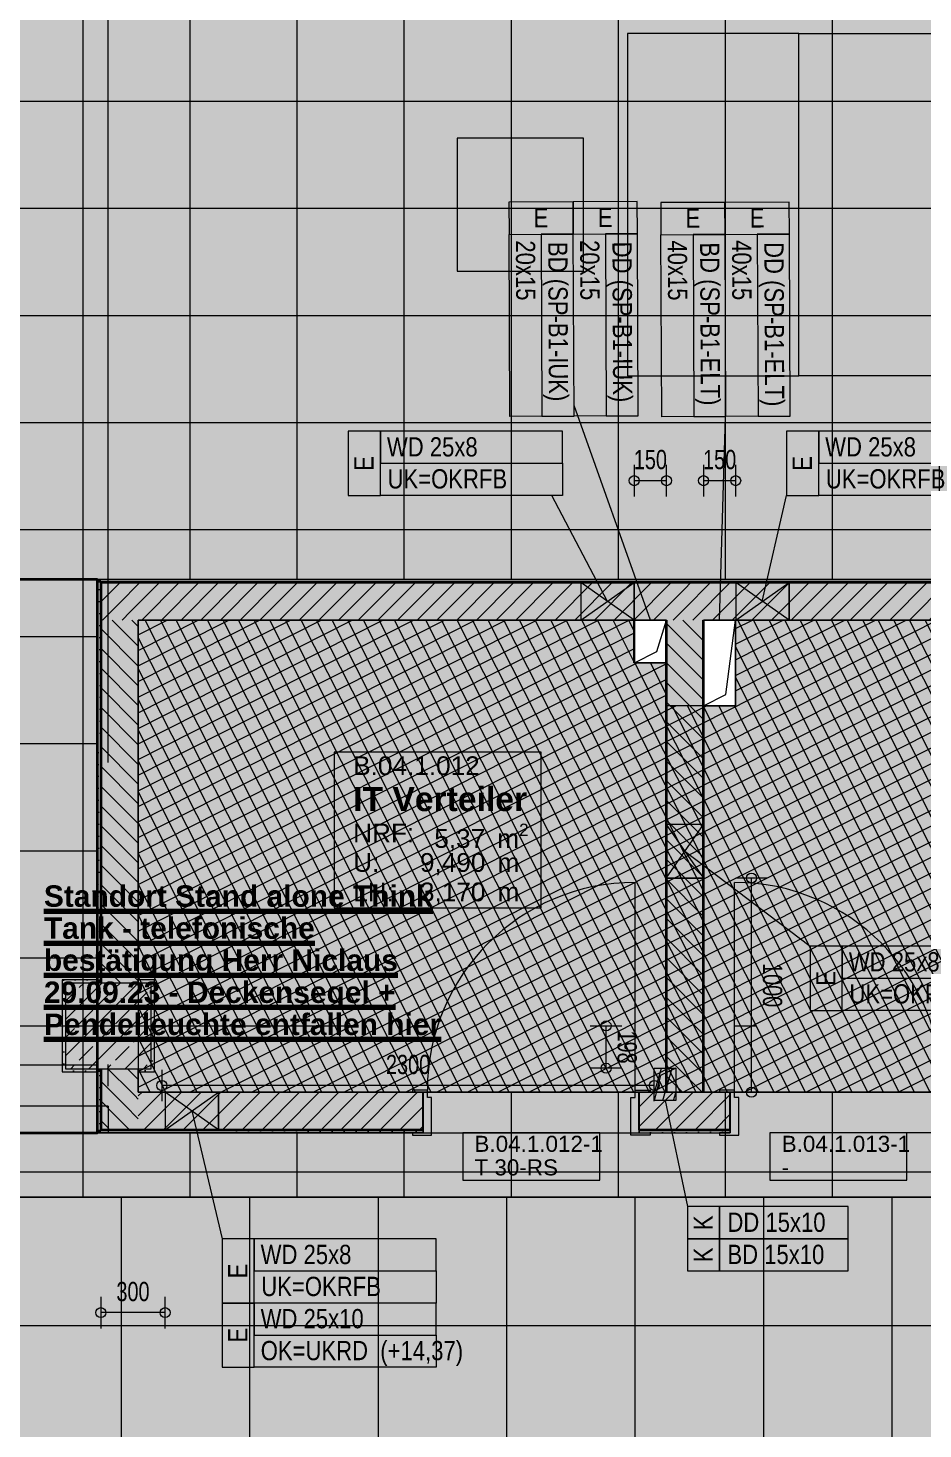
# Model space of a CAD drawing. Header units: metres. Extents: x -22.4 to 53.1, y 133.6 to 157.9.
# Drawn here: x 8.79 to 12.97, y 144.22 to 150.76 of the extents above; entities that cross this region are included whole.
import ezdxf

# ---------------------------------------------------------------- set-up
doc = ezdxf.new("R2010")
doc.units = ezdxf.units.M
doc.header["$MEASUREMENT"] = 0
for name, pattern in [('Strichlinie', [0.004, 0.003, -0.001]), ('Strichlinie-über-Schnitt', [0.0023, 0.0008, -0.0015]), ('Strichpunktlinie', [0.006703, 0.003528, -0.001764, 0, -0.001411])]:
    doc.linetypes.add(name, pattern=pattern)
for name, color, linetype in [('00  Raster', 7, 'Continuous'), ('10  Stützen', 7, 'Continuous'), ('10  Stützen_Schnittschraffur', 7, 'Continuous'), ('10  Wand Massiv', 7, 'Continuous'), ('10  Wand Massiv_Schnittschraffur', 7, 'Continuous'), ('10  Wand Massiv_Tür', 7, 'Continuous'), ('20  Boden Aufbauten', 7, 'Continuous'), ('20  Boden Aufbauten_Deckschraffur', 7, 'Continuous'), ('20  Dach Aufbauten', 7, 'Continuous'), ('20  Wand Leichtbau', 7, 'Continuous'), ('50  NUF - Raumstempel', 7, 'Continuous'), ('70  Schnittlinien', 7, 'Continuous'), ('BAE-SUD-Bem', 7, 'Continuous'), ('BAE-SUD-DD', 7, 'Continuous'), ('BAE-SUD-DD-Kernbohrzone', 7, 'Continuous'), ('BAE-SUD-Text', 7, 'Continuous'), ('EPS-SUD-BD', 7, 'Continuous'), ('EPS-SUD-DD', 7, 'Continuous'), ('EPS-SUD-Text', 7, 'Continuous'), ('EPS-SUD-WD', 7, 'Continuous'), ('Neubau_10  Treppen + Rampen', 7, 'Continuous'), ('Neubau_20  Boden Aufbauten', 7, 'Continuous'), ('Neubau_20  Boden Aufbauten_Deckschraffur', 7, 'Continuous'), ('Neubau_20  Bodenschott', 7, 'Continuous'), ('Neubau_20  Bodenschott_Deckschraffur', 7, 'Continuous'), ('Neubau_20  Möbel', 7, 'Continuous')]:
    doc.layers.add(name, color=color, linetype=linetype)
doc.styles.add('ERSTELLTER_STIL_1', font='')
doc.styles.add('ERSTELLTER_STIL_2', font='')
doc.styles.add('ERSTELLTER_STIL_3', font='')
doc.styles.get('ERSTELLTER_STIL_1').set_extended_font_data('Arial')
doc.styles.get('ERSTELLTER_STIL_2').set_extended_font_data('Arial Narrow')
doc.styles.get('ERSTELLTER_STIL_3').set_extended_font_data('Arial', bold=True)
pattern_1 = [(26.86749, (-110.107942, 75.264664), (-0.0112982155, 0.0223013526), [0, -0.025])]
pattern_2 = [(315, (-110.10794, 75.264664), (0.04596194, 0.04596194), [])]
pattern_3 = [(45, (-110.10794, 75.264664), (-0.04596194, 0.04596194), [])]
pattern_4 = [(225, (-110.10794, 75.264664), (-0.04596194, 0.04596194), [])]

msp = doc.modelspace()

# ---------------------------------------------------------------- hatches: boundary and pattern name
at = {"layer": '10  Stützen_Schnittschraffur', "linetype": 'Continuous', "lineweight": 0, "true_color": 0xffffff}
for points in [[(8.9534, 146.3199), (8.9534, 145.8899), (9.1184, 145.8899), (9.1184, 145.9049), (8.9684, 145.9049), (8.9684, 146.3049), (9.1184, 146.3049), (9.1184, 146.3199)], [(8.9684, 145.9049), (9.3684, 145.9049), (9.3684, 146.3049), (8.9684, 146.3049)], [(9.1184, 146.3199), (9.1184, 146.3049), (9.1334, 146.3049), (9.1334, 146.3199)], [(9.3834, 146.3199), (9.3084, 146.3199), (9.3084, 146.3049), (9.3684, 146.3049), (9.3684, 145.9049), (9.3084, 145.9049), (9.3084, 145.8899), (9.3834, 145.8899)], [(9.1334, 145.9049), (9.1184, 145.9049), (9.1184, 145.8899), (9.1334, 145.8899)]]:
    msp.add_hatch(color=7, dxfattribs=at).paths.add_polyline_path(points)
at = {"layer": '10  Stützen_Schnittschraffur', "linetype": 'Continuous', "lineweight": 13, "true_color": 0x000100}
h = msp.add_hatch(dxfattribs=at)
h.set_pattern_fill('Gips_0001', color=98, style=0, pattern_type=2)
h.set_pattern_definition(pattern_1)
h.paths.add_polyline_path([(8.9534, 146.3199), (8.9534, 145.8899), (9.1184, 145.8899), (9.1184, 145.9049), (8.9684, 145.9049), (8.9684, 146.3049), (9.1184, 146.3049), (9.1184, 146.3199)])
h = msp.add_hatch(dxfattribs=at)
h.set_pattern_fill('Beton__Stahlbeton_0001', color=98, style=0, pattern_type=2)
h.set_pattern_definition([(225, (8.96843, 146.30491), (-0.084853, 0.084853), []), (225, (8.926, 146.34733), (-0.084853, 0.084853), [0.09, -0.03])])
h.paths.add_polyline_path([(8.9684, 145.9049), (9.3684, 145.9049), (9.3684, 146.3049), (8.9684, 146.3049)])
h = msp.add_hatch(dxfattribs=at)
h.set_pattern_fill('Gips_0001', color=98, style=0, pattern_type=2)
h.set_pattern_definition(pattern_1)
h.paths.add_polyline_path([(9.1184, 146.3199), (9.1184, 146.3049), (9.1334, 146.3049), (9.1334, 146.3199)])
h = msp.add_hatch(dxfattribs=at)
h.set_pattern_fill('Gips_0001', color=98, style=0, pattern_type=2)
h.set_pattern_definition(pattern_1)
h.paths.add_polyline_path([(9.3834, 146.3199), (9.3084, 146.3199), (9.3084, 146.3049), (9.3684, 146.3049), (9.3684, 145.9049), (9.3084, 145.9049), (9.3084, 145.8899), (9.3834, 145.8899)])
h = msp.add_hatch(dxfattribs=at)
h.set_pattern_fill('Gips_0001', color=98, style=0, pattern_type=2)
h.set_pattern_definition(pattern_1)
h.paths.add_polyline_path([(9.1334, 145.9049), (9.1184, 145.9049), (9.1184, 145.8899), (9.1334, 145.8899)])
at = {"layer": '10  Wand Massiv_Schnittschraffur', "linetype": 'Continuous', "lineweight": 0, "true_color": 0xffffff}
for points in [[(9.1334, 148.1749), (9.1184, 148.1899), (9.1184, 148.1749)], [(9.1334, 148.1899), (9.1184, 148.1899), (9.1334, 148.1749)], [(11.8609, 148.1899), (9.1334, 148.1899), (9.1334, 148.1749), (11.8609, 148.1749)], [(14.6034, 148.1899), (11.8609, 148.1899), (11.8609, 148.1749), (14.6034, 148.1749)], [(9.1334, 148.1749), (9.1184, 148.1749), (9.1184, 146.3199), (9.1334, 146.3199)], [(9.3084, 147.9999), (9.1334, 148.1749), (9.1334, 147.9999)], [(9.3084, 148.1749), (9.1334, 148.1749), (9.3084, 147.9999)], [(9.3084, 147.9999), (11.8609, 147.9999), (11.8609, 148.1749), (9.3084, 148.1749)], [(11.8609, 148.1749), (11.8609, 147.9999), (14.4284, 147.9999), (14.4284, 148.1749)], [(9.1334, 147.9999), (9.1334, 146.3049), (9.3084, 146.3049), (9.3084, 147.9999)], [(11.9484, 145.7949), (11.9484, 147.9999), (11.7734, 147.9999), (11.7734, 145.7949)], [(9.3084, 145.7949), (9.3084, 145.9049), (9.1334, 145.9049), (9.1334, 145.7949)], [(9.1184, 145.8899), (9.1184, 145.6199), (9.1334, 145.6199), (9.1334, 145.8899)], [(9.3084, 145.7949), (9.1334, 145.6199), (9.3084, 145.6199)], [(9.1334, 145.7949), (9.1334, 145.6199), (9.3084, 145.7949)], [(9.3084, 145.7949), (9.3084, 145.6199), (10.6384, 145.6199), (10.6384, 145.7949)], [(10.6784, 145.5949), (10.6784, 145.7699), (10.6584, 145.7699), (10.6584, 145.8049), (10.5884, 145.8049), (10.5884, 145.7949), (10.6384, 145.7949), (10.6384, 145.6049), (10.5884, 145.6049), (10.5884, 145.5949)], [(11.6084, 145.5949), (11.6984, 145.5949), (11.6984, 145.6049), (11.6484, 145.6049), (11.6484, 145.7949), (11.6984, 145.7949), (11.6984, 145.8049), (11.6284, 145.8049), (11.6284, 145.7699), (11.6084, 145.7699)], [(11.6484, 145.7949), (11.6484, 145.6199), (11.8609, 145.6199), (11.8609, 145.7949)], [(12.0734, 145.7949), (11.8609, 145.7949), (11.8609, 145.6199), (12.0734, 145.6199)], [(12.1134, 145.5949), (12.1134, 145.7699), (12.0934, 145.7699), (12.0934, 145.8049), (12.0234, 145.8049), (12.0234, 145.7949), (12.0734, 145.7949), (12.0734, 145.6049), (12.0234, 145.6049), (12.0234, 145.5949)], [(9.1334, 145.6199), (9.1184, 145.6049), (9.1334, 145.6049)], [(9.1334, 145.6199), (9.1184, 145.6199), (9.1184, 145.6049)], [(10.6384, 145.6199), (9.1334, 145.6199), (9.1334, 145.6049), (10.6384, 145.6049)], [(11.8609, 145.6199), (11.6484, 145.6199), (11.6484, 145.6049), (11.8609, 145.6049)], [(11.8609, 145.6199), (11.8609, 145.6049), (12.0734, 145.6049), (12.0734, 145.6199)]]:
    msp.add_hatch(color=7, dxfattribs=at).paths.add_polyline_path(points)
at = {"layer": '10  Wand Massiv_Schnittschraffur', "linetype": 'Continuous', "lineweight": 13, "true_color": 0x000100}
h = msp.add_hatch(dxfattribs=at)
h.set_pattern_fill('Gips_0001', color=98, style=0, pattern_type=2)
h.set_pattern_definition(pattern_1)
h.paths.add_polyline_path([(9.1334, 148.1749), (9.1184, 148.1899), (9.1184, 148.1749)])
h = msp.add_hatch(dxfattribs=at)
h.set_pattern_fill('Gips_0001', color=98, style=0, pattern_type=2)
h.set_pattern_definition(pattern_1)
h.paths.add_polyline_path([(9.1334, 148.1899), (9.1184, 148.1899), (9.1334, 148.1749)])
h = msp.add_hatch(dxfattribs=at)
h.set_pattern_fill('Gips_0001', color=98, style=0, pattern_type=2)
h.set_pattern_definition(pattern_1)
h.paths.add_polyline_path([(11.8609, 148.1899), (9.1334, 148.1899), (9.1334, 148.1749), (11.8609, 148.1749)])
h = msp.add_hatch(dxfattribs=at)
h.set_pattern_fill('Gips_0001', color=98, style=0, pattern_type=2)
h.set_pattern_definition(pattern_1)
h.paths.add_polyline_path([(14.6034, 148.1899), (11.8609, 148.1899), (11.8609, 148.1749), (14.6034, 148.1749)])
h = msp.add_hatch(dxfattribs=at)
h.set_pattern_fill('Gips_0001', color=98, style=0, pattern_type=2)
h.set_pattern_definition(pattern_1)
h.paths.add_polyline_path([(9.1334, 148.1749), (9.1184, 148.1749), (9.1184, 146.3199), (9.1334, 146.3199)])
h = msp.add_hatch(dxfattribs=at)
h.set_pattern_fill('MW_Kalksandstein_0001', color=98, style=0, pattern_type=2)
h.set_pattern_definition(pattern_4)
h.paths.add_polyline_path([(9.3084, 147.9999), (9.1334, 148.1749), (9.1334, 147.9999)])
h = msp.add_hatch(dxfattribs=at)
h.set_pattern_fill('MW_Kalksandstein_0001', color=98, style=0, pattern_type=2)
h.set_pattern_definition(pattern_4)
h.paths.add_polyline_path([(9.3084, 148.1749), (9.1334, 148.1749), (9.3084, 147.9999)])
h = msp.add_hatch(dxfattribs=at)
h.set_pattern_fill('MW_Kalksandstein_0001', color=98, style=0, pattern_type=2)
h.set_pattern_definition(pattern_4)
h.paths.add_polyline_path([(9.3084, 147.9999), (11.8609, 147.9999), (11.8609, 148.1749), (9.3084, 148.1749)])
h = msp.add_hatch(dxfattribs=at)
h.set_pattern_fill('MW_Kalksandstein_0001', color=98, style=0, pattern_type=2)
h.set_pattern_definition([(225, (-110.10794, 75.264664), (-0.04596194, 0.04596194), [])])
h.paths.add_polyline_path([(11.8609, 148.1749), (11.8609, 147.9999), (14.4284, 147.9999), (14.4284, 148.1749)])
h = msp.add_hatch(dxfattribs=at)
h.set_pattern_fill('MW_Kalksandstein_0001', color=98, style=0, pattern_type=2)
h.set_pattern_definition([(315, (-110.10794, 75.264664), (0.04596194, 0.04596194), [])])
h.paths.add_polyline_path([(9.1334, 147.9999), (9.1334, 146.3049), (9.3084, 146.3049), (9.3084, 147.9999)])
h = msp.add_hatch(dxfattribs=at)
h.set_pattern_fill('MW_Kalksandstein_0001', color=98, style=0, pattern_type=2)
h.set_pattern_definition([(135, (-110.10794, 75.264664), (0.04596194, 0.04596194), [])])
h.paths.add_polyline_path([(11.9484, 145.7949), (11.9484, 147.9999), (11.7734, 147.9999), (11.7734, 145.7949)])
h = msp.add_hatch(dxfattribs=at)
h.set_pattern_fill('MW_Kalksandstein_0001', color=98, style=0, pattern_type=2)
h.set_pattern_definition(pattern_2)
h.paths.add_polyline_path([(9.3084, 145.7949), (9.3084, 145.9049), (9.1334, 145.9049), (9.1334, 145.7949)])
h = msp.add_hatch(dxfattribs=at)
h.set_pattern_fill('Gips_0001', color=98, style=0, pattern_type=2)
h.set_pattern_definition(pattern_1)
h.paths.add_polyline_path([(9.1184, 145.8899), (9.1184, 145.6199), (9.1334, 145.6199), (9.1334, 145.8899)])
h = msp.add_hatch(dxfattribs=at)
h.set_pattern_fill('MW_Kalksandstein_0001', color=98, style=0, pattern_type=2)
h.set_pattern_definition(pattern_2)
h.paths.add_polyline_path([(9.3084, 145.7949), (9.1334, 145.6199), (9.3084, 145.6199)])
h = msp.add_hatch(dxfattribs=at)
h.set_pattern_fill('MW_Kalksandstein_0001', color=98, style=0, pattern_type=2)
h.set_pattern_definition(pattern_2)
h.paths.add_polyline_path([(9.1334, 145.7949), (9.1334, 145.6199), (9.3084, 145.7949)])
h = msp.add_hatch(dxfattribs=at)
h.set_pattern_fill('MW_Kalksandstein_0001', color=98, style=0, pattern_type=2)
h.set_pattern_definition(pattern_3)
h.paths.add_polyline_path([(9.3084, 145.7949), (9.3084, 145.6199), (10.6384, 145.6199), (10.6384, 145.7949)])
h = msp.add_hatch(dxfattribs=at)
h.set_pattern_fill('MW_Kalksandstein_0001', color=98, style=0, pattern_type=2)
h.set_pattern_definition(pattern_3)
h.paths.add_polyline_path([(11.6484, 145.7949), (11.6484, 145.6199), (11.8609, 145.6199), (11.8609, 145.7949)])
h = msp.add_hatch(dxfattribs=at)
h.set_pattern_fill('MW_Kalksandstein_0001', color=98, style=0, pattern_type=2)
h.set_pattern_definition([(45, (-110.10794, 75.264664), (-0.04596194, 0.04596194), [])])
h.paths.add_polyline_path([(12.0734, 145.7949), (11.8609, 145.7949), (11.8609, 145.6199), (12.0734, 145.6199)])
h = msp.add_hatch(dxfattribs=at)
h.set_pattern_fill('Gips_0001', color=98, style=0, pattern_type=2)
h.set_pattern_definition(pattern_1)
h.paths.add_polyline_path([(9.1334, 145.6199), (9.1184, 145.6049), (9.1334, 145.6049)])
h = msp.add_hatch(dxfattribs=at)
h.set_pattern_fill('Gips_0001', color=98, style=0, pattern_type=2)
h.set_pattern_definition(pattern_1)
h.paths.add_polyline_path([(9.1334, 145.6199), (9.1184, 145.6199), (9.1184, 145.6049)])
h = msp.add_hatch(dxfattribs=at)
h.set_pattern_fill('Gips_0001', color=98, style=0, pattern_type=2)
h.set_pattern_definition(pattern_1)
h.paths.add_polyline_path([(10.6384, 145.6199), (9.1334, 145.6199), (9.1334, 145.6049), (10.6384, 145.6049)])
h = msp.add_hatch(dxfattribs=at)
h.set_pattern_fill('Gips_0001', color=98, style=0, pattern_type=2)
h.set_pattern_definition(pattern_1)
h.paths.add_polyline_path([(11.8609, 145.6199), (11.6484, 145.6199), (11.6484, 145.6049), (11.8609, 145.6049)])
h = msp.add_hatch(dxfattribs=at)
h.set_pattern_fill('Gips_0001', color=98, style=0, pattern_type=2)
h.set_pattern_definition(pattern_1)
h.paths.add_polyline_path([(11.8609, 145.6199), (11.8609, 145.6049), (12.0734, 145.6049), (12.0734, 145.6199)])
at = {"layer": '20  Boden Aufbauten_Deckschraffur', "linetype": 'Continuous', "lineweight": 0, "true_color": 0xffffff}
msp.add_hatch(color=7, dxfattribs=at).paths.add_polyline_path([(11.6234, 147.9999), (9.3084, 147.9999), (9.3084, 145.7949), (14.4284, 145.7949), (14.4284, 147.9999), (12.0984, 147.9999), (12.0984, 147.5999), (11.7734, 147.5999), (11.7734, 147.7999), (11.6234, 147.7999)])
at = {"layer": '20  Boden Aufbauten_Deckschraffur', "linetype": 'Continuous', "lineweight": 18}
h = msp.add_hatch(dxfattribs=at)
h.set_pattern_fill('Dämmung__hart_0001', color=8, style=0, pattern_type=2)
h.set_pattern_definition([(26.86749, (-110.10794, 75.264664), (-0.02937536, 0.057983515), []), (116.86749, (-110.10794, 75.264664), (0.057983515, 0.02937536), [])])
h.paths.add_polyline_path([(11.6234, 147.9999), (9.3084, 147.9999), (9.3084, 145.7949), (14.4284, 145.7949), (14.4284, 147.9999), (12.0984, 147.9999), (12.0984, 147.5999), (11.7734, 147.5999), (11.7734, 147.7999), (11.6234, 147.7999)])
at = {"layer": 'BAE-SUD-DD-Kernbohrzone', "linetype": 'Continuous', "lineweight": 18, "ltscale": 1000}
h = msp.add_hatch(dxfattribs=at)
h.set_pattern_fill('ANSI31_0001', color=9, style=0, pattern_type=2)
h.set_pattern_definition([(74.26204, (36.4443, 138.53991), (-0.04583965, 0.01291772), [])])
h.paths.add_polyline_path([(11.8184, 145.9071), (11.7184, 145.9071), (11.7184, 145.7571), (11.8184, 145.7571)])
at = {"layer": 'EPS-SUD-WD', "linetype": 'Continuous', "lineweight": 18, "ltscale": 1000}
for points in [[(11.3748, 148.1748), (11.3749, 147.9999), (11.4999, 148.0874)], [(11.625, 147.9999), (11.6249, 148.1749), (11.4999, 148.0874)], [(12.0986, 148.1748), (12.0987, 147.9999), (12.2236, 148.0874)], [(12.3487, 147.9999), (12.3486, 148.1749), (12.2236, 148.0874)], [(11.9484, 147.0455), (11.7735, 147.0454), (11.8609, 146.9204)], [(11.7735, 146.7953), (11.9485, 146.7954), (11.8609, 146.9204)], [(9.4334, 145.7949), (9.4335, 145.62), (9.5585, 145.7075)], [(9.6836, 145.62), (9.6835, 145.795), (9.5585, 145.7075)]]:
    msp.add_hatch(color=255, dxfattribs=at).paths.add_polyline_path(points)
at = {"layer": 'Neubau_10  Treppen + Rampen', "linetype": 'Continuous', "lineweight": 0, "true_color": 0x8f8f8f}
msp.add_hatch(color=252, dxfattribs=at).paths.add_polyline_path([(9.1184, 148.1899), (6.4725, 148.1899), (6.4725, 145.6049), (9.1184, 145.6049)])
at = {"layer": 'Neubau_20  Boden Aufbauten_Deckschraffur', "linetype": 'Continuous', "lineweight": 0, "true_color": 0xffffff}
h = msp.add_hatch(color=7, dxfattribs=at)
h.paths.add_polyline_path([(-1.5691, 152.8749), (-1.5691, 148.1899), (3.8309, 148.1899), (3.8309, 145.6049), (-1.6666, 145.6049), (-1.6666, 145.3049), (29.4509, 145.3049), (29.4509, 148.8302), (30.6509, 148.8302), (30.6509, 152.1899), (30.5714, 152.1899), (30.5714, 152.5899), (30.7434, 152.5899), (30.7434, 152.8757), (3.7934, 152.8749)])
h.paths.add_polyline_path([(9.1184, 145.6049), (9.1184, 148.1899), (14.6184, 148.1899), (14.6184, 145.6049), (13.0834, 145.6049), (13.0834, 145.7949), (10.6384, 145.7949), (10.6384, 145.6049)], flags=0)
at = {"layer": 'Neubau_20  Boden Aufbauten_Deckschraffur', "linetype": 'Continuous', "lineweight": 18}
h = msp.add_hatch(dxfattribs=at)
h.set_pattern_fill('Verband__Quadrat__50x50__4D', color=6, style=0, pattern_type=2)
h.set_pattern_definition([(8e-13, (15.05054, 148.9226), (0, 0.5), []), (90, (15.05054, 148.9226), (-0.5, 0), [])])
h.paths.add_polyline_path([(-1.5691, 152.8749), (-1.5691, 148.1899), (3.8309, 148.1899), (3.8309, 145.6049), (-1.6666, 145.6049), (-1.6666, 145.3049), (29.4509, 145.3049), (29.4509, 148.8302), (30.6509, 148.8302), (30.6509, 152.1899), (30.5714, 152.1899), (30.5714, 152.5899), (30.7434, 152.5899), (30.7434, 152.8757), (3.7934, 152.8749)])
h.paths.add_polyline_path([(9.1184, 145.6049), (9.1184, 148.1899), (14.6184, 148.1899), (14.6184, 145.6049), (13.0834, 145.6049), (13.0834, 145.7949), (10.6384, 145.7949), (10.6384, 145.6049)], flags=0)
at = {"layer": 'Neubau_20  Boden Aufbauten_Deckschraffur', "linetype": 'Continuous', "lineweight": 50, "true_color": 0xefefef}
msp.add_hatch(color=7, dxfattribs=at).paths.add_polyline_path([(-1.6316, 145.3049), (-1.6316, 144.1049), (30.6509, 144.1049), (30.6509, 145.3049), (30.6509, 148.8302), (29.4509, 148.8302), (29.4509, 145.3049)])
at = {"layer": 'Neubau_20  Boden Aufbauten_Deckschraffur', "linetype": 'Continuous', "lineweight": 13, "true_color": 0x17c90e}
h = msp.add_hatch(dxfattribs=at)
h.set_pattern_fill('Verband__Quadrat__50x50__4D', color=92, style=0, pattern_type=2)
h.set_pattern_definition([(7e-13, (11.62936, 144.10494), (2e-07, 0.6), []), (90, (11.62936, 144.10494), (-0.6, 0), [])])
h.paths.add_polyline_path([(-1.6316, 145.3049), (-1.6316, 144.1049), (30.6509, 144.1049), (30.6509, 145.3049), (30.6509, 148.8302), (29.4509, 148.8302), (29.4509, 145.3049)])
at = {"layer": 'Neubau_20  Bodenschott_Deckschraffur', "linetype": 'Continuous', "lineweight": 0, "true_color": 0xbf0000}
for points in [[(11.6484, 145.7949), (10.6384, 145.7949), (10.6384, 145.7799), (11.6484, 145.7799)], [(11.6484, 145.7799), (10.6384, 145.7799), (10.6384, 145.6049), (11.6484, 145.6049)]]:
    msp.add_hatch(color=12, dxfattribs=at).paths.add_polyline_path(points)

# ---------------------------------------------------------------- linework, layer by layer
at = {"layer": '00  Raster', "color": 7, "linetype": 'Strichpunktlinie', "lineweight": 13, "ltscale": 1000}
msp.add_line((9.1684, 133.7291), (9.1684, 155.8899), dxfattribs=at)
at = {"layer": '00  Raster', "color": 5, "linetype": 'Strichpunktlinie', "lineweight": 13, "ltscale": 1000}
msp.add_line((-20.4108, 146.1049), (33.1556, 146.1049), dxfattribs=at)
at = {"layer": '10  Stützen', "color": 7, "linetype": 'Continuous', "lineweight": 13, "ltscale": 1000, "flags": 128}
for points in [[(9.1184, 146.3199), (8.9534, 146.3199), (8.9534, 145.8899), (9.1184, 145.8899)], [(9.3084, 145.8899), (9.3834, 145.8899), (9.3834, 146.3199), (9.3084, 146.3199)]]:
    msp.add_lwpolyline(points, dxfattribs=at)
msp.add_lwpolyline([(8.9684, 145.9049), (9.3684, 145.9049), (9.3684, 146.3049), (8.9684, 146.3049)], close=True, dxfattribs=at)
at = {"layer": '10  Wand Massiv', "color": 7, "linetype": 'Continuous', "lineweight": 35, "ltscale": 1000}
for p, q in [((9.1334, 148.1749), (9.1334, 147.9999)), ((9.3084, 148.1749), (9.1334, 148.1749)), ((9.1334, 148.1749), (9.1334, 147.9999)), ((11.8609, 148.1749), (9.3084, 148.1749)), ((14.4284, 148.1749), (11.8609, 148.1749)), ((9.1334, 147.9999), (9.1334, 146.3049)), ((9.1334, 145.9049), (9.1334, 145.7949)), ((9.1334, 145.7949), (9.1334, 145.6199)), ((9.1334, 145.6199), (9.3084, 145.6199)), ((9.1334, 145.6199), (9.3084, 145.6199)), ((9.3084, 145.6199), (10.6384, 145.6199)), ((11.6484, 145.6199), (11.8609, 145.6199)), ((11.8609, 145.6199), (12.0734, 145.6199))]:
    msp.add_line(p, q, dxfattribs=at)
at = {"layer": '10  Wand Massiv', "color": 7, "linetype": 'Continuous', "lineweight": 25, "ltscale": 1000}
for p, q in [((10.6384, 145.6199), (10.6384, 145.7949)), ((11.6484, 145.6199), (11.6484, 145.7949)), ((12.0734, 145.6199), (12.0734, 145.7949))]:
    msp.add_line(p, q, dxfattribs=at)
at = {"layer": '10  Wand Massiv', "color": 7, "linetype": 'Continuous', "lineweight": 13, "ltscale": 1000}
for p, q in [((10.6384, 145.6049), (10.6384, 145.6199)), ((11.6484, 145.6049), (11.6484, 145.6199)), ((12.0734, 145.6049), (12.0734, 145.6199))]:
    msp.add_line(p, q, dxfattribs=at)
at = {"layer": '10  Wand Massiv', "color": 7, "linetype": 'Continuous', "lineweight": 13, "ltscale": 1000, "flags": 128}
for points in [[(9.1184, 148.1899), (9.1184, 148.1749)], [(11.8609, 148.1899), (9.1184, 148.1899)], [(14.6034, 148.1899), (11.8609, 148.1899)], [(9.1184, 148.1749), (9.1184, 146.3199)], [(9.3084, 147.9999), (11.7734, 147.9999)], [(9.3084, 146.3049), (9.3084, 147.9999)], [(11.9484, 147.9999), (14.4284, 147.9999)], [(9.3084, 145.7949), (9.3084, 145.9049)], [(9.1184, 145.8899), (9.1184, 145.6049)], [(10.6384, 145.7949), (9.3084, 145.7949)], [(11.7734, 145.7949), (11.6484, 145.7949)], [(12.0734, 145.7949), (11.9484, 145.7949)], [(9.1184, 145.6049), (9.1334, 145.6049)], [(9.1334, 145.6049), (10.6384, 145.6049)], [(11.6484, 145.6049), (11.8609, 145.6049)], [(11.8609, 145.6049), (12.0734, 145.6049)]]:
    msp.add_lwpolyline(points, dxfattribs=at)
at = {"layer": '10  Wand Massiv', "color": 7, "linetype": 'Continuous', "lineweight": 35, "ltscale": 1000, "flags": 128}
for points in [[(11.7734, 147.9999), (11.7734, 145.7949)], [(11.9484, 145.7949), (11.9484, 147.9999)]]:
    msp.add_lwpolyline(points, dxfattribs=at)
at = {"layer": '10  Wand Massiv', "color": 7, "linetype": 'Continuous', "lineweight": 13, "ltscale": 1000, "flags": 128}
for points in [[(10.8234, 145.3849), (11.4634, 145.3849), (11.4634, 145.6049), (10.8234, 145.6049)], [(12.2584, 145.3849), (12.8984, 145.3849), (12.8984, 145.6049), (12.2584, 145.6049)]]:
    msp.add_lwpolyline(points, close=True, dxfattribs=at)
at = {"layer": '10  Wand Massiv_Tür', "color": 7, "linetype": 'Continuous', "lineweight": 18, "ltscale": 1000}
for p, q in [((11.6284, 145.8049), (11.6284, 146.7749)), ((12.0934, 145.8049), (12.0934, 146.7749)), ((10.6584, 145.8049), (10.5884, 145.8049)), ((10.5884, 145.8049), (10.5884, 145.7949)), ((10.5884, 145.7949), (10.6384, 145.7949)), ((10.6384, 145.7949), (10.6384, 145.6049)), ((10.6584, 145.7699), (10.6584, 145.8049)), ((10.6784, 145.7699), (10.6584, 145.7699)), ((10.6784, 145.5949), (10.6784, 145.7699)), ((11.6084, 145.5949), (11.6084, 145.7699)), ((11.6084, 145.7699), (11.6284, 145.7699)), ((11.6284, 145.7699), (11.6284, 145.8049)), ((11.6284, 145.8049), (11.6984, 145.8049)), ((11.6984, 145.7949), (11.6484, 145.7949)), ((11.6484, 145.7949), (11.6484, 145.6049)), ((11.6984, 145.8049), (11.6984, 145.7949)), ((12.0934, 145.8049), (12.0234, 145.8049)), ((12.0234, 145.8049), (12.0234, 145.7949)), ((12.0234, 145.7949), (12.0734, 145.7949)), ((12.0734, 145.7949), (12.0734, 145.6049)), ((12.0934, 145.7699), (12.0934, 145.8049)), ((12.1134, 145.7699), (12.0934, 145.7699)), ((12.1134, 145.5949), (12.1134, 145.7699)), ((10.6384, 145.6049), (10.5884, 145.6049)), ((10.5884, 145.6049), (10.5884, 145.5949)), ((10.5884, 145.5949), (10.6784, 145.5949)), ((11.6984, 145.5949), (11.6084, 145.5949)), ((11.6484, 145.6049), (11.6984, 145.6049)), ((11.6984, 145.6049), (11.6984, 145.5949)), ((12.0734, 145.6049), (12.0234, 145.6049)), ((12.0234, 145.6049), (12.0234, 145.5949)), ((12.0234, 145.5949), (12.1134, 145.5949))]:
    msp.add_line(p, q, dxfattribs=at)
at = {"layer": '10  Wand Massiv_Tür', "color": 7, "linetype": 'Strichlinie-über-Schnitt', "lineweight": 13, "ltscale": 1000}
for p, q in [((10.6384, 145.7949), (11.6484, 145.7949)), ((13.0834, 145.7949), (12.0734, 145.7949)), ((10.6384, 145.6049), (11.6484, 145.6049)), ((13.0834, 145.6049), (12.0734, 145.6049))]:
    msp.add_line(p, q, dxfattribs=at)
at = {"layer": '10  Wand Massiv_Tür', "color": 7, "linetype": 'Continuous', "lineweight": 25, "ltscale": 1000}
for p, q in [((10.6384, 145.6199), (10.6384, 145.7949)), ((10.6384, 145.6199), (10.6384, 145.7949)), ((11.6484, 145.6199), (11.6484, 145.7949)), ((11.6484, 145.6199), (11.6484, 145.7949)), ((12.0734, 145.6199), (12.0734, 145.7949)), ((12.0734, 145.6199), (12.0734, 145.7949))]:
    msp.add_line(p, q, dxfattribs=at)
at = {"layer": '10  Wand Massiv_Tür', "color": 7, "linetype": 'Continuous', "lineweight": 13, "ltscale": 1000}
for p, q in [((10.6384, 145.6049), (10.6384, 145.6199)), ((10.6384, 145.6049), (10.6384, 145.6199)), ((11.6484, 145.6049), (11.6484, 145.6199)), ((11.6484, 145.6049), (11.6484, 145.6199)), ((12.0734, 145.6049), (12.0734, 145.6199)), ((12.0734, 145.6049), (12.0734, 145.6199))]:
    msp.add_line(p, q, dxfattribs=at)
for centre, start, end in [((11.6284, 145.8049), 90, 180), ((12.0934, 145.8049), 360, 90)]:
    msp.add_arc(centre, 0.97, start, end, dxfattribs=at)
at = {"layer": '20  Boden Aufbauten', "color": 7, "linetype": 'Continuous', "lineweight": 13, "ltscale": 1000, "flags": 128}
msp.add_lwpolyline([(11.6234, 147.9999), (9.3084, 147.9999), (9.3084, 145.7949), (14.4284, 145.7949), (14.4284, 147.9999), (12.0984, 147.9999), (12.0984, 147.5999), (11.7734, 147.5999), (11.7734, 147.7999), (11.6234, 147.7999)], close=True, dxfattribs=at)
at = {"layer": '20  Wand Leichtbau', "color": 7, "linetype": 'Strichlinie-über-Schnitt', "lineweight": 18, "ltscale": 1000, "flags": 128}
for points in [[(9.1684, 145.7299), (3.8309, 145.7299)], [(9.1684, 145.7299), (9.1684, 145.6049)], [(3.8309, 145.6049), (9.1684, 145.6049)]]:
    msp.add_lwpolyline(points, dxfattribs=at)
at = {"layer": '50  NUF - Raumstempel', "color": 7, "linetype": 'Continuous', "lineweight": 13, "ltscale": 1000}
for p, q in [((11.1893, 147.3836), (10.2236, 147.3836)), ((10.2236, 147.3836), (10.2236, 146.6568)), ((11.1893, 146.6568), (11.1893, 147.3836)), ((10.2236, 146.6568), (11.1893, 146.6568))]:
    msp.add_line(p, q, dxfattribs=at)
at = {"layer": '70  Schnittlinien', "color": 255, "linetype": 'Continuous', "lineweight": 18, "ltscale": 1000}
for p, q in [((11.6249, 148.7248), (11.6249, 148.5774)), ((11.7753, 148.5774), (11.7753, 148.7248)), ((11.9484, 148.7248), (11.9484, 148.5774)), ((12.0986, 148.5774), (12.0986, 148.7248)), ((11.6254, 148.6511), (11.7748, 148.6511)), ((11.9489, 148.6511), (12.0981, 148.6511)), ((12.2459, 146.7954), (12.0985, 146.7954)), ((12.1722, 145.7954), (12.1722, 146.7949)), ((12.0985, 145.7949), (12.2459, 145.7949)), ((9.1334, 144.8394), (9.1334, 144.692)), ((9.4335, 144.692), (9.4335, 144.8394)), ((9.433, 144.7657), (9.1339, 144.7657))]:
    msp.add_line(p, q, dxfattribs=at)
for centre in [(11.6249, 148.6511), (11.7753, 148.6511), (11.9484, 148.6511), (12.0986, 148.6511), (12.1722, 146.7954), (12.1722, 145.7949), (9.1334, 144.7657), (9.4335, 144.7657)]:
    msp.add_circle(centre, 0.0234, dxfattribs=at)
at = {"layer": 'BAE-SUD-Bem', "color": 9, "linetype": 'Continuous', "lineweight": 18, "ltscale": 1000}
for p, q in [((11.4196, 146.1049), (11.567, 146.1049)), ((11.4933, 146.1054), (11.4933, 146.1059)), ((11.4933, 145.9071), (11.4933, 146.1049)), ((9.4184, 145.9), (9.4184, 145.7526)), ((11.567, 145.9071), (11.4196, 145.9071)), ((11.4933, 145.9066), (11.4933, 145.9061)), ((11.7184, 145.7526), (11.7184, 145.9)), ((11.7179, 145.8263), (9.4189, 145.8263))]:
    msp.add_line(p, q, dxfattribs=at)
for centre in [(11.4933, 146.1049), (11.4933, 145.9071), (9.4184, 145.8263), (11.7184, 145.8263)]:
    msp.add_circle(centre, 0.0234, dxfattribs=at)
at = {"layer": 'BAE-SUD-DD', "color": 9, "linetype": 'Strichlinie', "lineweight": 18, "ltscale": 1000, "flags": 128}
for points in [[(11.7184, 145.9071), (11.8184, 145.9071), (11.8184, 145.7571), (11.7184, 145.7571)], [(11.7184, 145.9071), (11.8184, 145.9071), (11.7475, 145.8725), (11.7184, 145.7571)]]:
    msp.add_lwpolyline(points, close=True, dxfattribs=at)
at = {"layer": 'BAE-SUD-Text', "color": 9, "linetype": 'Continuous', "lineweight": 18, "ltscale": 1000}
msp.add_line((11.7684, 145.7571), (11.8733, 145.261), dxfattribs=at)
at = {"layer": 'BAE-SUD-Text', "color": 9, "linetype": 'Continuous', "lineweight": 18, "ltscale": 1000, "flags": 128}
for points in [[(12.0233, 145.111), (12.0233, 145.261), (11.8733, 145.261), (11.8733, 145.111)], [(12.6233, 145.111), (12.6233, 145.261), (12.0233, 145.261), (12.0233, 145.111)], [(12.0233, 144.961), (12.0233, 145.111), (11.8733, 145.111), (11.8733, 144.961)], [(12.6233, 144.961), (12.6233, 145.111), (12.0233, 145.111), (12.0233, 144.961)]]:
    msp.add_lwpolyline(points, close=True, dxfattribs=at)
at = {"layer": 'DEFPOINTS', "color": 255, "linetype": 'Continuous', "lineweight": 18, "ltscale": 1000}
for p, q in [((11.7753, 148.6511), (11.7754, 148.6511)), ((12.0986, 148.6511), (12.0986, 148.6511)), ((11.6249, 148.1749), (11.625, 148.1749)), ((12.0986, 148.1748), (12.0986, 148.1748)), ((11.7753, 147.9999), (11.7754, 147.9998)), ((11.9484, 147.9999), (11.9485, 147.9999)), ((11.9485, 146.7954), (11.9485, 146.7954)), ((12.1722, 146.7954), (12.1723, 146.7954)), ((11.9484, 145.7949), (11.9485, 145.7949)), ((9.1334, 145.6199), (9.1335, 145.6199)), ((9.4335, 145.62), (9.4336, 145.62)), ((9.1334, 144.7657), (9.1335, 144.7657))]:
    msp.add_line(p, q, dxfattribs=at)
at = {"layer": 'DEFPOINTS', "color": 9, "linetype": 'Continuous', "lineweight": 18, "ltscale": 1000}
for p, q in [((11.4933, 146.1049), (11.4933, 146.1049)), ((11.7684, 146.1049), (11.7685, 146.1049)), ((11.7684, 145.9071), (11.7685, 145.9071)), ((9.4184, 145.8321), (9.4185, 145.8321)), ((11.7184, 145.8321), (11.7185, 145.8321)), ((9.4184, 145.8263), (9.4185, 145.8263))]:
    msp.add_line(p, q, dxfattribs=at)
at = {"layer": 'EPS-SUD-BD', "color": 255, "linetype": 'Continuous', "lineweight": 18, "ltscale": 1000}
for p, q in [((11.4999, 148.0874), (11.2391, 148.582)), ((12.2216, 148.0874), (12.3362, 148.582)), ((11.8609, 146.9202), (12.4464, 146.4771)), ((9.5585, 145.7075), (9.6994, 145.1107))]:
    msp.add_line(p, q, dxfattribs=at)
at = {"layer": 'EPS-SUD-BD', "color": 255, "linetype": 'Continuous', "lineweight": 18, "ltscale": 1000, "flags": 128}
for points in [[(10.4391, 148.582), (10.4391, 148.882), (10.2891, 148.882), (10.2891, 148.582)], [(11.2891, 148.732), (11.2891, 148.882), (10.4391, 148.882), (10.4391, 148.732)], [(12.4862, 148.582), (12.4862, 148.882), (12.3362, 148.882), (12.3362, 148.582)], [(13.3362, 148.732), (13.3362, 148.882), (12.4862, 148.882), (12.4862, 148.732)], [(11.2891, 148.732), (11.2891, 148.582), (10.4391, 148.582), (10.4391, 148.732)], [(13.3362, 148.732), (13.3362, 148.582), (12.4862, 148.582), (12.4862, 148.732)], [(12.5964, 146.1771), (12.5964, 146.4771), (12.4464, 146.4771), (12.4464, 146.1771)], [(13.4464, 146.3271), (13.4464, 146.4771), (12.5964, 146.4771), (12.5964, 146.3271)], [(13.4464, 146.3271), (13.4464, 146.1771), (12.5964, 146.1771), (12.5964, 146.3271)], [(9.8494, 144.8107), (9.8494, 145.1107), (9.6994, 145.1107), (9.6994, 144.8107)], [(10.6994, 144.9607), (10.6994, 145.1107), (9.8494, 145.1107), (9.8494, 144.9607)], [(10.6994, 144.9607), (10.6994, 144.8107), (9.8494, 144.8107), (9.8494, 144.9607)], [(9.8494, 144.5107), (9.8494, 144.8107), (9.6994, 144.8107), (9.6994, 144.5107)], [(10.6994, 144.6607), (10.6994, 144.8107), (9.8494, 144.8107), (9.8494, 144.6607)], [(10.6994, 144.6607), (10.6994, 144.5107), (9.8494, 144.5107), (9.8494, 144.6607)]]:
    msp.add_lwpolyline(points, close=True, dxfattribs=at)
at = {"layer": 'EPS-SUD-DD', "color": 255, "linetype": 'Strichlinie', "lineweight": 18, "ltscale": 1000, "flags": 128}
for points in [[(11.6253, 147.7999), (11.7295, 147.8531), (11.7753, 147.9999)], [(11.9484, 147.5999), (12.0525, 147.6531), (12.0984, 147.9999)]]:
    msp.add_lwpolyline(points, dxfattribs=at)
for points in [[(11.6253, 147.7999), (11.7753, 147.7999), (11.7753, 147.9999), (11.6253, 147.9999)], [(11.9484, 147.5999), (12.0984, 147.5999), (12.0984, 147.9999), (11.9484, 147.9999)]]:
    msp.add_lwpolyline(points, close=True, dxfattribs=at)
at = {"layer": 'EPS-SUD-Text', "color": 255, "linetype": 'Continuous', "lineweight": 18, "ltscale": 1000}
for p, q in [((11.7003, 147.9999), (11.3434, 149.0028)), ((12.0234, 147.9999), (12.053, 149.0008))]:
    msp.add_line(p, q, dxfattribs=at)
at = {"layer": 'EPS-SUD-Text', "color": 255, "linetype": 'Continuous', "lineweight": 18, "ltscale": 1000, "flags": 128}
for points in [[(11.3398, 149.8028), (11.6398, 149.8042), (11.6391, 149.9542), (11.3391, 149.9528)], [(11.0398, 149.8014), (11.3398, 149.8028), (11.3391, 149.9528), (11.0391, 149.9514)], [(11.7493, 149.7994), (12.0493, 149.8008), (12.0486, 149.9508), (11.7486, 149.9494)], [(12.0493, 149.8008), (12.3493, 149.8022), (12.3486, 149.9522), (12.0486, 149.9508)], [(11.1937, 148.9521), (11.0437, 148.9514), (11.0398, 149.8014), (11.1898, 149.8021)], [(11.1937, 148.9521), (11.3437, 148.9528), (11.3398, 149.8028), (11.1898, 149.8021)], [(11.4937, 148.9535), (11.3437, 148.9528), (11.3398, 149.8028), (11.4898, 149.8035)], [(11.4937, 148.9535), (11.6437, 148.9542), (11.6398, 149.8042), (11.4898, 149.8035)], [(11.9032, 148.9501), (11.7532, 148.9494), (11.7493, 149.7994), (11.8993, 149.8001)], [(11.9032, 148.9501), (12.0532, 148.9508), (12.0493, 149.8008), (11.8993, 149.8001)], [(12.2032, 148.9515), (12.0532, 148.9508), (12.0493, 149.8008), (12.1993, 149.8015)], [(12.2032, 148.9515), (12.3532, 148.9522), (12.3493, 149.8022), (12.1993, 149.8015)]]:
    msp.add_lwpolyline(points, close=True, dxfattribs=at)
at = {"layer": 'EPS-SUD-WD', "color": 255, "linetype": 'Continuous', "lineweight": 18, "ltscale": 1000, "flags": 128}
for points in [[(11.3748, 148.1748), (11.3749, 147.9999), (11.625, 147.9999), (11.6249, 148.1749)], [(11.3748, 148.1748), (11.3749, 147.9999), (11.6249, 148.1749), (11.625, 147.9999)], [(12.0986, 148.1748), (12.0986, 147.9999), (12.3487, 147.9999), (12.3487, 148.1749)], [(12.0986, 148.1748), (12.0986, 147.9999), (12.3487, 148.1749), (12.3487, 147.9999)], [(11.9484, 147.0455), (11.7734, 147.0454), (11.7735, 146.7953), (11.9485, 146.7954)], [(11.9484, 147.0455), (11.7734, 147.0454), (11.9484, 146.7954), (11.7735, 146.7953)], [(9.4334, 145.7949), (9.4335, 145.62), (9.6836, 145.62), (9.6835, 145.795)], [(9.4334, 145.7949), (9.4335, 145.62), (9.6835, 145.795), (9.6836, 145.62)]]:
    msp.add_lwpolyline(points, close=True, dxfattribs=at)
at = {"layer": 'Neubau_10  Treppen + Rampen', "color": 8, "linetype": 'Continuous', "lineweight": 35, "ltscale": 1000, "flags": 128}
msp.add_lwpolyline([(9.1184, 148.1899), (6.4725, 148.1899), (6.4725, 145.6049), (9.1184, 145.6049)], close=True, dxfattribs=at)
at = {"layer": 'Neubau_20  Boden Aufbauten', "color": 7, "linetype": 'Continuous', "lineweight": 13, "ltscale": 1000, "flags": 128}
for points in [[(-1.5691, 152.8749), (-1.5691, 148.1899), (3.8309, 148.1899), (3.8309, 145.6049), (-1.6666, 145.6049), (-1.6666, 145.3049), (29.4509, 145.3049), (29.4509, 148.8302), (30.6509, 148.8302), (30.6509, 152.1899), (30.5714, 152.1899), (30.5714, 152.5899), (30.7434, 152.5899), (30.7434, 152.8757), (3.7934, 152.8749)], [(9.1184, 145.6049), (9.1184, 148.1899), (14.6184, 148.1899), (14.6184, 145.6049), (13.0834, 145.6049), (13.0834, 145.7949), (10.6384, 145.7949), (10.6384, 145.6049)]]:
    msp.add_lwpolyline(points, close=True, dxfattribs=at)
at = {"layer": 'Neubau_20  Boden Aufbauten', "color": 253, "linetype": 'Continuous', "lineweight": 18, "ltscale": 1000, "true_color": 0x9f9f9f, "flags": 128}
msp.add_lwpolyline([(-1.6316, 145.3049), (-1.6316, 144.1049), (30.6509, 144.1049), (30.6509, 145.3049), (30.6509, 148.8302), (29.4509, 148.8302), (29.4509, 145.3049)], close=True, dxfattribs=at)
at = {"layer": 'Neubau_20  Bodenschott', "color": 7, "linetype": 'Continuous', "lineweight": 18, "ltscale": 1000, "flags": 128}
for points in [[(11.6484, 145.7949), (10.6384, 145.7949)], [(10.6384, 145.7949), (10.6384, 145.7799)], [(10.6384, 145.7799), (10.6384, 145.6049)], [(11.6484, 145.7949), (11.6484, 145.7799)], [(11.6484, 145.7799), (11.6484, 145.6049)], [(10.6384, 145.6049), (11.6484, 145.6049)]]:
    msp.add_lwpolyline(points, dxfattribs=at)
at = {"layer": 'Neubau_20  Möbel', "color": 9, "linetype": 'Continuous', "lineweight": 18, "ltscale": 1000, "flags": 128}
for points in [[(12.3934, 149.1399), (12.3934, 150.7399), (11.5934, 150.7399), (11.5934, 149.1399)], [(12.3934, 149.1399), (12.3934, 150.7399), (13.1934, 150.7399), (13.1934, 149.1399)], [(11.3884, 149.6299), (11.3884, 150.2499), (10.7984, 150.2499), (10.7984, 149.6299)]]:
    msp.add_lwpolyline(points, close=True, dxfattribs=at)

# ---------------------------------------------------------------- texts
at = {"layer": '10  Wand Massiv', "color": 9, "linetype": 'Continuous', "lineweight": 18, "insert": (11.5912, 146.006), "char_height": 0.09, "attachment_point": 5, "rotation": 270, "style": 'ERSTELLTER_STIL_2'}
msp.add_mtext('\\A1;{\\W0.900000x;\\pqc;\\fArial Narrow|b0|i0|c0|p38;198}', dxfattribs=at)
at = {"layer": '10  Wand Massiv', "color": 9, "linetype": 'Continuous', "lineweight": 18, "insert": (10.5684, 145.9242), "char_height": 0.09, "attachment_point": 5, "style": 'ERSTELLTER_STIL_2'}
msp.add_mtext('\\A1;{\\W0.900000x;\\pqc;\\fArial Narrow|b0|i0|c0|p38;2300}', dxfattribs=at)
at = {"layer": '10  Wand Massiv', "color": 7, "linetype": 'Continuous', "lineweight": 18, "char_height": 0.075, "attachment_point": 1, "style": 'ERSTELLTER_STIL_1'}
for s, insert in [('\\A1;{\\pql;\\pt0;\\fArial|b0|i0|c0|p38;B.04.1.012-1}', (10.8784, 145.5917)), ('\\A1;{\\pql;\\pt0;\\fArial|b0|i0|c0|p38;B.04.1.013-1}', (12.3134, 145.5917)), ('\\A1;{\\pql;\\pt0;\\fArial|b0|i0|c0|p38;T 30-RS}', (10.8784, 145.4817)), ('\\A1;{\\pql;\\pt0;\\fArial|b0|i0|c0|p38;-}', (12.3134, 145.4817))]:
    msp.add_mtext(s, dxfattribs=dict(at, insert=insert))
at = {"layer": '20  Dach Aufbauten', "color": 9, "linetype": 'Continuous', "lineweight": 18, "char_height": 0.09, "attachment_point": 4, "style": 'ERSTELLTER_STIL_2'}
for s, insert, rotation in [('\\A1;{\\pql;\\fArial Narrow|b0|i0|c0|p38;K}', (11.9465, 145.1513), 90), ('\\A1;{\\pql;\\fArial Narrow|b0|i0|c0|p38;DD 15x10}', (12.0599, 145.1872), 360), ('\\A1;{\\pql;\\fArial Narrow|b0|i0|c0|p38;K}', (11.9465, 145.0013), 90), ('\\A1;{\\pql;\\fArial Narrow|b0|i0|c0|p38;BD 15x10}', (12.0598, 145.0372), 360)]:
    msp.add_mtext(s, dxfattribs=dict(at, insert=insert, rotation=rotation))
at = {"layer": '50  NUF - Raumstempel', "color": 255, "linetype": 'Continuous', "lineweight": 18, "char_height": 0.09, "attachment_point": 4, "style": 'ERSTELLTER_STIL_2'}
for s, insert, rotation in [('\\A1;{\\pql;\\fArial Narrow|b0|i0|c0|p38;WD 25x8}', (10.4695, 148.8083), 0), ('\\A1;{\\pql;\\fArial Narrow|b0|i0|c0|p38;WD 25x8}', (12.5166, 148.8083), 0), ('\\A1;{\\pql;\\fArial Narrow|b0|i0|c0|p38;E}', (10.3623, 148.6973), 90), ('\\A1;{\\pql;\\fArial Narrow|b0|i0|c0|p38;E}', (12.4094, 148.6973), 90), ('\\A1;{\\pql;\\fArial Narrow|b0|i0|c0|p38;UK=OKRFB}', (10.4726, 148.6589), 0), ('\\A1;{\\pql;\\fArial Narrow|b0|i0|c0|p38;UK=OKRFB}', (12.5196, 148.6589), 0), ('\\A1;{\\pql;\\fArial Narrow|b0|i0|c0|p38;WD 25x8}', (12.6269, 146.4033), 0), ('\\A1;{\\pql;\\fArial Narrow|b0|i0|c0|p38;E}', (12.5196, 146.2923), 90), ('\\A1;{\\pql;\\fArial Narrow|b0|i0|c0|p38;UK=OKRFB}', (12.6299, 146.2539), 0), ('\\A1;{\\pql;\\fArial Narrow|b0|i0|c0|p38;WD 25x8}', (9.8798, 145.037), 0), ('\\A1;{\\pql;\\fArial Narrow|b0|i0|c0|p38;E}', (9.7726, 144.926), 90), ('\\A1;{\\pql;\\fArial Narrow|b0|i0|c0|p38;UK=OKRFB}', (9.8828, 144.8876), 0), ('\\A1;{\\pql;\\fArial Narrow|b0|i0|c0|p38;WD 25x10}', (9.8798, 144.737), 0), ('\\A1;{\\pql;\\fArial Narrow|b0|i0|c0|p38;E}', (9.7726, 144.626), 90), ('\\A1;{\\pql;\\fArial Narrow|b0|i0|c0|p38;OK=UKRD  (+14,37)}', (9.8801, 144.575), 0)]:
    msp.add_mtext(s, dxfattribs=dict(at, insert=insert, rotation=rotation))
at = {"layer": '50  NUF - Raumstempel', "color": 7, "linetype": 'Continuous', "lineweight": 18, "attachment_point": 1}
for s, insert, char_height, style in [('\\A1;{\\pql;\\pt0;\\fArial|b0|i0|c0|p38;B.04.1.012}', (10.3119, 147.3636), 0.0875, 'ERSTELLTER_STIL_1'), ('\\A1;{\\pqj;\\pt0;\\fArial|b1|i0|c0|p38;IT Verteiler}', (10.3119, 147.2204), 0.1125, 'ERSTELLTER_STIL_3'), ('\\A1;{\\pqj;\\pt0;\\fArial|b0|i0|c0|p38;NRF: }', (10.3119, 147.0493), 0.0875, 'ERSTELLTER_STIL_1'), ('\\A1;{\\pql;\\pt0,0.1;\\fArial|b0|i0|c0|p38;5,37\\fArial|b0|i0|c0|p38;\\A1{\\H.66x;\\S^  ;}\\fArial|b0|i0|c0|p38; m\\fArial|b0|i0|c0|p38;\\A1{\\H.66x;\\S2^  ;}}', (10.6906, 147.0493), 0.0875, 'ERSTELLTER_STIL_1'), ('\\A1;{\\pqj;\\pt0;\\fArial|b0|i0|c0|p38;U: }', (10.3119, 146.9118), 0.0875, 'ERSTELLTER_STIL_1'), ('\\A1;{\\pql;\\pt0,0.1;\\fArial|b0|i0|c0|p38;9,490\\fArial|b0|i0|c0|p38;\\A1{\\H.66x;\\S^  ;}\\fArial|b0|i0|c0|p38; m\\fArial|b0|i0|c0|p38;\\A1{\\H.66x;\\S^  ;}}', (10.6238, 146.9118), 0.0875, 'ERSTELLTER_STIL_1'), ('\\A1;{\\pqj;\\pt0;\\fArial|b0|i0|c0|p38;LH: }', (10.3119, 146.7743), 0.0875, 'ERSTELLTER_STIL_1'), ('\\A1;{\\pql;\\pt0,0.1;\\fArial|b0|i0|c0|p38;3,170\\fArial|b0|i0|c0|p38;\\A1{\\H.66x;\\S^  ;}\\fArial|b0|i0|c0|p38; m\\fArial|b0|i0|c0|p38;\\A1{\\H.66x;\\S^  ;}}', (10.6238, 146.7743), 0.0875, 'ERSTELLTER_STIL_1')]:
    msp.add_mtext(s, dxfattribs=dict(at, insert=insert, char_height=char_height, style=style))
at = {"layer": '70  Schnittlinien', "color": 255, "linetype": 'Continuous', "lineweight": 18, "char_height": 0.09, "attachment_point": 5, "style": 'ERSTELLTER_STIL_2'}
for s, insert, rotation in [('\\A1;{\\W0.900000x;\\pqc;\\fArial Narrow|b0|i0|c0|p38;150}', (11.7001, 148.7491), 0), ('\\A1;{\\W0.900000x;\\pqc;\\fArial Narrow|b0|i0|c0|p38;150}', (12.0235, 148.7491), 0), ('\\A1;{\\W0.900000x;\\pqc;\\fArial Narrow|b0|i0|c0|p38;1000}', (12.2702, 146.2952), 270), ('\\A1;{\\W0.900000x;\\pqc;\\fArial Narrow|b0|i0|c0|p38;300}', (9.2835, 144.8636), 0)]:
    msp.add_mtext(s, dxfattribs=dict(at, insert=insert, rotation=rotation))
at = {"layer": 'EPS-SUD-Text', "color": 255, "linetype": 'Continuous', "lineweight": 18, "char_height": 0.09, "attachment_point": 4, "style": 'ERSTELLTER_STIL_2'}
for s, insert, rotation in [('\\A1;{\\pql;\\fArial Narrow|b0|i0|c0|p38;E}', (11.1547, 149.8788), 0.26204), ('\\A1;{\\pql;\\fArial Narrow|b0|i0|c0|p38;E}', (11.4547, 149.8802), 0.26204), ('\\A1;{\\pql;\\fArial Narrow|b0|i0|c0|p38;E}', (11.8642, 149.8768), 0.26204), ('\\A1;{\\pql;\\fArial Narrow|b0|i0|c0|p38;E}', (12.1642, 149.8781), 0.26204), ('\\A1;{\\pql;\\fArial Narrow|b0|i0|c0|p38;20x15}', (11.1162, 149.7734), 270.26204), ('\\A1;{\\pql;\\fArial Narrow|b0|i0|c0|p38;BD (SP-B1-IUK)}', (11.2542, 149.7659), 270.26204), ('\\A1;{\\pql;\\fArial Narrow|b0|i0|c0|p38;20x15}', (11.4161, 149.7748), 270.26204), ('\\A1;{\\pql;\\fArial Narrow|b0|i0|c0|p38;DD (SP-B1-IUK)}', (11.5542, 149.7672), 270.26204), ('\\A1;{\\pql;\\fArial Narrow|b0|i0|c0|p38;40x15}', (11.8257, 149.7731), 270.26204), ('\\A1;{\\pql;\\fArial Narrow|b0|i0|c0|p38;40x15}', (12.1257, 149.7745), 270.26204), ('\\A1;{\\pql;\\fArial Narrow|b0|i0|c0|p38;BD (SP-B1-ELT)}', (11.9637, 149.7639), 270.26204), ('\\A1;{\\pql;\\fArial Narrow|b0|i0|c0|p38;DD (SP-B1-ELT)}', (12.2637, 149.7652), 270.26204)]:
    msp.add_mtext(s, dxfattribs=dict(at, insert=insert, rotation=rotation))
at = {"layer": 'EPS-SUD-Text', "color": 181, "linetype": 'Continuous', "lineweight": 70, "true_color": 0xa851ff, "insert": (8.8675, 146.7612), "char_height": 0.1, "width": 2.005516, "attachment_point": 1, "rotation": 359.9997, "line_spacing_factor": 0.898241, "style": 'ERSTELLTER_STIL_3'}
msp.add_mtext('\\A1;{\\pql;\\fArial|b1|i0|c0|p38;\\L\\LStandort Stand alone Think Tank - telefonische bestätigung Herr Niclaus 29.09.23 - Deckensegel \\fArial|b1|i0|c0|p38;+ Pendelleuchte \\fArial|b1|i0|c0|p38;entfallen hier}', dxfattribs=at)

doc.saveas('drawing.dxf')
